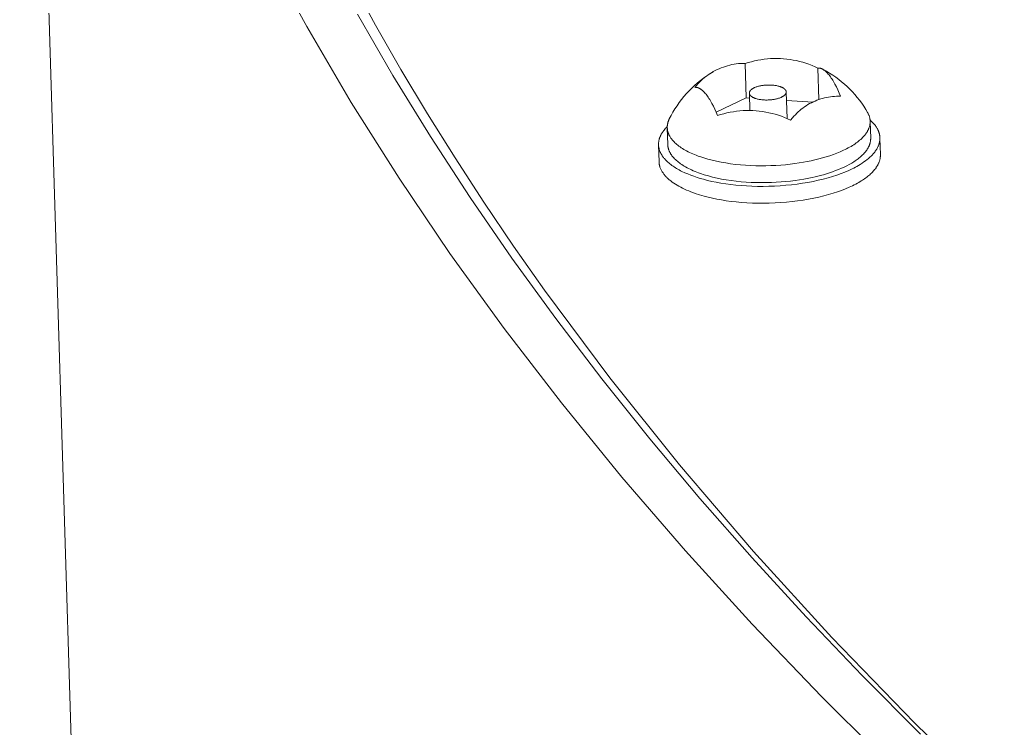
# Model space of a CAD drawing. Header units: millimetres. Extents: x 492 to 7139, y 278 to 5201.
# Drawn here: x 5927.4 to 5978.3, y 2766.6 to 2803.4 of the extents above; entities that cross this region are included whole.
import ezdxf

# ---------------------------------------------------------------- set-up
doc = ezdxf.new("R2010")
doc.units = ezdxf.units.MM
doc.layers.add('ZANO_R', color=7, linetype='Continuous', lineweight=0)

msp = doc.modelspace()

# ---------------------------------------------------------------- linework, layer by layer
at = {"layer": 'ZANO_R'}
for p, q in [((5937.035, 2535.332), (5927.357, 2853.747)), ((5942.255, 2803.007), (5940.11, 2806.956)), ((5944.562, 2805.396), (5945.823, 2803.09)), ((5946.724, 2800.471), (5944.881, 2803.649)), ((5944.567, 2799.071), (5942.255, 2803.007)), ((5945.823, 2803.09), (5947.141, 2800.787)), ((5963.66, 2800.826), (5963.766, 2800.87)), ((5963.766, 2800.87), (5963.873, 2800.91)), ((5963.873, 2800.91), (5963.982, 2800.947)), ((5963.982, 2800.947), (5964.092, 2800.98)), ((5964.092, 2800.98), (5964.203, 2801.009)), ((5964.203, 2801.009), (5964.314, 2801.034)), ((5964.314, 2801.034), (5964.427, 2801.056)), ((5964.427, 2801.056), (5964.541, 2801.073)), ((5964.541, 2801.073), (5964.654, 2801.087)), ((5964.654, 2801.087), (5964.769, 2801.096)), ((5964.769, 2801.096), (5964.883, 2801.102)), ((5964.883, 2801.102), (5964.943, 2801.097)), ((5964.943, 2801.097), (5965.004, 2801.091)), ((5965.004, 2801.091), (5965.164, 2801.142)), ((5965.056, 2799.309), (5965.004, 2801.091)), ((5965.164, 2801.142), (5965.327, 2801.188)), ((5965.327, 2801.188), (5965.491, 2801.229)), ((5965.491, 2801.229), (5965.656, 2801.264)), ((5965.656, 2801.264), (5965.822, 2801.293)), ((5965.822, 2801.293), (5965.989, 2801.317)), ((5965.989, 2801.317), (5966.157, 2801.335)), ((5966.157, 2801.335), (5966.325, 2801.347)), ((5966.325, 2801.347), (5966.494, 2801.354)), ((5966.494, 2801.354), (5966.663, 2801.355)), ((5966.663, 2801.355), (5966.832, 2801.351)), ((5966.832, 2801.351), (5967, 2801.34)), ((5967, 2801.34), (5967.168, 2801.324)), ((5967.168, 2801.324), (5967.336, 2801.302)), ((5967.336, 2801.302), (5967.502, 2801.275)), ((5967.502, 2801.275), (5967.668, 2801.242)), ((5967.668, 2801.242), (5967.832, 2801.204)), ((5967.832, 2801.204), (5967.995, 2801.16)), ((5967.995, 2801.16), (5968.157, 2801.11)), ((5968.157, 2801.11), (5968.316, 2801.055)), ((5968.316, 2801.055), (5968.474, 2800.995)), ((5968.474, 2800.995), (5968.63, 2800.929)), ((5968.63, 2800.929), (5968.783, 2800.858)), ((5968.783, 2800.858), (5968.791, 2800.859)), ((5968.831, 2799.23), (5968.783, 2800.858)), ((5968.791, 2800.859), (5968.799, 2800.859)), ((5968.799, 2800.859), (5968.807, 2800.86)), ((5968.807, 2800.86), (5968.815, 2800.86)), ((5968.815, 2800.86), (5968.824, 2800.86)), ((5968.824, 2800.86), (5968.832, 2800.859)), ((5968.832, 2800.859), (5968.84, 2800.859)), ((5968.84, 2800.859), (5968.849, 2800.858)), ((5968.849, 2800.858), (5968.857, 2800.857)), ((5968.857, 2800.857), (5968.865, 2800.856)), ((5968.865, 2800.856), (5968.874, 2800.855)), ((5968.874, 2800.855), (5968.882, 2800.853)), ((5968.882, 2800.853), (5968.891, 2800.851)), ((5968.891, 2800.851), (5968.899, 2800.85)), ((5948.676, 2797.303), (5946.724, 2800.471)), ((5947.141, 2800.787), (5948.517, 2798.488)), ((5962.793, 2800.273), (5962.881, 2800.347)), ((5962.846, 2800.334), (5963.008, 2800.449)), ((5962.881, 2800.347), (5962.97, 2800.419)), ((5962.97, 2800.419), (5963.062, 2800.487)), ((5963.008, 2800.449), (5963.175, 2800.558)), ((5963.062, 2800.487), (5963.157, 2800.552)), ((5963.157, 2800.552), (5963.254, 2800.614)), ((5963.175, 2800.558), (5963.345, 2800.662)), ((5963.254, 2800.614), (5963.352, 2800.672)), ((5963.352, 2800.672), (5963.453, 2800.727)), ((5963.453, 2800.727), (5963.556, 2800.778)), ((5963.556, 2800.778), (5963.66, 2800.826)), ((5968.899, 2800.85), (5968.908, 2800.847)), ((5968.908, 2800.847), (5968.917, 2800.845)), ((5968.917, 2800.845), (5968.925, 2800.843)), ((5968.925, 2800.843), (5968.934, 2800.84)), ((5968.934, 2800.84), (5968.943, 2800.837)), ((5968.943, 2800.837), (5968.951, 2800.834)), ((5968.951, 2800.834), (5968.96, 2800.831)), ((5968.96, 2800.831), (5968.969, 2800.827)), ((5968.969, 2800.827), (5968.978, 2800.824)), ((5968.978, 2800.824), (5968.987, 2800.82)), ((5968.987, 2800.82), (5969.005, 2800.811)), ((5969.005, 2800.811), (5969.023, 2800.802)), ((5969.023, 2800.802), (5969.041, 2800.792)), ((5969.041, 2800.792), (5969.059, 2800.781)), ((5969.059, 2800.783), (5969.226, 2800.69)), ((5969.059, 2800.781), (5969.077, 2800.77)), ((5969.077, 2800.77), (5969.095, 2800.757)), ((5969.095, 2800.757), (5969.114, 2800.744)), ((5969.114, 2800.744), (5969.132, 2800.73)), ((5969.132, 2800.73), (5969.151, 2800.715)), ((5969.151, 2800.715), (5969.17, 2800.7)), ((5969.17, 2800.7), (5969.188, 2800.683)), ((5969.188, 2800.683), (5969.207, 2800.666)), ((5969.207, 2800.666), (5969.226, 2800.648)), ((5969.226, 2800.69), (5969.39, 2800.592)), ((5969.226, 2800.648), (5969.245, 2800.629)), ((5969.245, 2800.629), (5969.264, 2800.609)), ((5969.264, 2800.609), (5969.283, 2800.589)), ((5969.283, 2800.589), (5969.321, 2800.546)), ((5969.321, 2800.546), (5969.36, 2800.499)), ((5969.36, 2800.499), (5969.398, 2800.45)), ((5969.39, 2800.592), (5969.551, 2800.488)), ((5969.398, 2800.45), (5969.436, 2800.398)), ((5969.436, 2800.398), (5969.475, 2800.342)), ((5969.475, 2800.342), (5969.513, 2800.284)), ((5969.551, 2800.488), (5969.708, 2800.379)), ((5969.708, 2800.379), (5969.861, 2800.265)), ((5962.238, 2799.82), (5962.383, 2799.956)), ((5962.383, 2799.956), (5962.533, 2800.087)), ((5962.398, 2799.858), (5962.472, 2799.946)), ((5962.406, 2799.859), (5962.398, 2799.858)), ((5962.415, 2799.859), (5962.406, 2799.859)), ((5962.423, 2799.859), (5962.415, 2799.859)), ((5962.431, 2799.859), (5962.423, 2799.859)), ((5962.439, 2799.859), (5962.431, 2799.859)), ((5962.447, 2799.859), (5962.439, 2799.859)), ((5962.456, 2799.858), (5962.447, 2799.859)), ((5962.464, 2799.857), (5962.456, 2799.858)), ((5962.472, 2799.857), (5962.464, 2799.857)), ((5962.472, 2799.946), (5962.548, 2800.032)), ((5962.481, 2799.855), (5962.472, 2799.857)), ((5962.489, 2799.854), (5962.481, 2799.855)), ((5962.498, 2799.853), (5962.489, 2799.854)), ((5962.506, 2799.851), (5962.498, 2799.853)), ((5962.515, 2799.849), (5962.506, 2799.851)), ((5962.523, 2799.847), (5962.515, 2799.849)), ((5962.532, 2799.845), (5962.523, 2799.847)), ((5962.541, 2799.842), (5962.532, 2799.845)), ((5962.533, 2800.087), (5962.688, 2800.213)), ((5962.549, 2799.839), (5962.541, 2799.842)), ((5962.548, 2800.032), (5962.627, 2800.115)), ((5962.558, 2799.837), (5962.549, 2799.839)), ((5962.567, 2799.833), (5962.558, 2799.837)), ((5962.576, 2799.83), (5962.567, 2799.833)), ((5962.627, 2800.115), (5962.709, 2800.195)), ((5962.688, 2800.213), (5962.846, 2800.334)), ((5962.709, 2800.195), (5962.793, 2800.273)), ((5965.459, 2799.826), (5965.475, 2799.833)), ((5965.475, 2799.833), (5965.492, 2799.841)), ((5965.492, 2799.841), (5965.509, 2799.848)), ((5965.509, 2799.848), (5965.544, 2799.863)), ((5965.544, 2799.863), (5965.58, 2799.876)), ((5965.58, 2799.876), (5965.617, 2799.888)), ((5965.617, 2799.888), (5965.655, 2799.9)), ((5965.655, 2799.9), (5965.694, 2799.911)), ((5965.694, 2799.911), (5965.733, 2799.921)), ((5965.733, 2799.921), (5965.773, 2799.93)), ((5965.773, 2799.93), (5965.812, 2799.938)), ((5965.812, 2799.938), (5965.852, 2799.946)), ((5965.852, 2799.946), (5965.893, 2799.952)), ((5965.893, 2799.952), (5965.934, 2799.958)), ((5965.934, 2799.958), (5965.977, 2799.964)), ((5965.977, 2799.964), (5966.021, 2799.968)), ((5966.021, 2799.968), (5966.066, 2799.972)), ((5966.066, 2799.972), (5966.112, 2799.975)), ((5966.112, 2799.975), (5966.159, 2799.977)), ((5966.159, 2799.977), (5966.206, 2799.978)), ((5966.206, 2799.978), (5966.254, 2799.979)), ((5966.254, 2799.979), (5966.302, 2799.978)), ((5966.302, 2799.978), (5966.35, 2799.976)), ((5966.35, 2799.976), (5966.398, 2799.974)), ((5966.398, 2799.974), (5966.445, 2799.97)), ((5966.445, 2799.97), (5966.492, 2799.965)), ((5966.492, 2799.965), (5966.539, 2799.959)), ((5966.539, 2799.959), (5966.584, 2799.952)), ((5966.584, 2799.952), (5966.628, 2799.945)), ((5966.628, 2799.945), (5966.672, 2799.936)), ((5966.672, 2799.936), (5966.713, 2799.926)), ((5966.713, 2799.926), (5966.753, 2799.916)), ((5966.753, 2799.916), (5966.792, 2799.905)), ((5966.792, 2799.905), (5966.828, 2799.893)), ((5966.828, 2799.893), (5966.846, 2799.886)), ((5966.846, 2799.886), (5966.863, 2799.88)), ((5966.863, 2799.88), (5966.879, 2799.873)), ((5966.879, 2799.873), (5966.895, 2799.867)), ((5966.895, 2799.867), (5966.911, 2799.86)), ((5966.911, 2799.86), (5966.926, 2799.853)), ((5966.926, 2799.853), (5966.94, 2799.846)), ((5966.94, 2799.846), (5966.954, 2799.838)), ((5966.954, 2799.838), (5966.968, 2799.831)), ((5969.513, 2800.284), (5969.552, 2800.223)), ((5969.552, 2800.223), (5969.59, 2800.159)), ((5969.59, 2800.159), (5969.628, 2800.093)), ((5969.628, 2800.093), (5969.666, 2800.024)), ((5969.666, 2800.024), (5969.741, 2799.879)), ((5969.741, 2799.879), (5969.815, 2799.725)), ((5969.861, 2800.265), (5970.011, 2800.146)), ((5970.011, 2800.146), (5970.156, 2800.023)), ((5970.156, 2800.023), (5970.298, 2799.894)), ((5970.298, 2799.894), (5970.435, 2799.761)), ((5961.706, 2799.228), (5961.831, 2799.383)), ((5961.831, 2799.383), (5961.962, 2799.533)), ((5961.962, 2799.533), (5962.098, 2799.679)), ((5962.098, 2799.679), (5962.238, 2799.82)), ((5962.584, 2799.827), (5962.576, 2799.83)), ((5962.593, 2799.823), (5962.584, 2799.827)), ((5962.602, 2799.819), (5962.593, 2799.823)), ((5962.62, 2799.811), (5962.602, 2799.819)), ((5962.638, 2799.802), (5962.62, 2799.811)), ((5962.656, 2799.792), (5962.638, 2799.802)), ((5962.674, 2799.781), (5962.656, 2799.792)), ((5962.692, 2799.769), (5962.674, 2799.781)), ((5962.711, 2799.757), (5962.692, 2799.769)), ((5962.729, 2799.743), (5962.711, 2799.757)), ((5962.747, 2799.729), (5962.729, 2799.743)), ((5962.766, 2799.715), (5962.747, 2799.729)), ((5962.785, 2799.699), (5962.766, 2799.715)), ((5962.803, 2799.682), (5962.785, 2799.699)), ((5962.822, 2799.665), (5962.803, 2799.682)), ((5962.841, 2799.647), (5962.822, 2799.665)), ((5962.86, 2799.628), (5962.841, 2799.647)), ((5962.879, 2799.609), (5962.86, 2799.628)), ((5962.898, 2799.588), (5962.879, 2799.609)), ((5962.936, 2799.545), (5962.898, 2799.588)), ((5962.974, 2799.499), (5962.936, 2799.545)), ((5963.013, 2799.449), (5962.974, 2799.499)), ((5963.051, 2799.397), (5963.013, 2799.449)), ((5963.09, 2799.342), (5963.051, 2799.397)), ((5963.128, 2799.283), (5963.09, 2799.342)), ((5965.222, 2799.574), (5965.223, 2799.579)), ((5965.222, 2799.569), (5965.222, 2799.574)), ((5965.222, 2799.564), (5965.222, 2799.569)), ((5965.222, 2799.559), (5965.222, 2799.564)), ((5965.222, 2799.555), (5965.222, 2799.559)), ((5965.222, 2799.55), (5965.222, 2799.555)), ((5965.223, 2799.545), (5965.222, 2799.55)), ((5965.223, 2799.584), (5965.224, 2799.588)), ((5965.223, 2799.579), (5965.223, 2799.584)), ((5965.224, 2799.54), (5965.223, 2799.545)), ((5965.249, 2798.658), (5965.223, 2799.536)), ((5965.224, 2799.588), (5965.225, 2799.593)), ((5965.224, 2799.536), (5965.224, 2799.54)), ((5965.225, 2799.531), (5965.224, 2799.536)), ((5965.225, 2799.593), (5965.226, 2799.598)), ((5965.226, 2799.526), (5965.225, 2799.531)), ((5965.226, 2799.598), (5965.227, 2799.603)), ((5965.227, 2799.522), (5965.226, 2799.526)), ((5965.227, 2799.603), (5965.228, 2799.608)), ((5965.229, 2799.517), (5965.227, 2799.522)), ((5965.228, 2799.608), (5965.23, 2799.613)), ((5965.23, 2799.513), (5965.229, 2799.517)), ((5965.23, 2799.613), (5965.231, 2799.618)), ((5965.232, 2799.508), (5965.23, 2799.513)), ((5965.231, 2799.618), (5965.233, 2799.623)), ((5965.233, 2799.504), (5965.232, 2799.508)), ((5965.233, 2799.623), (5965.235, 2799.628)), ((5965.235, 2799.499), (5965.233, 2799.504)), ((5965.235, 2799.628), (5965.237, 2799.633)), ((5965.237, 2799.495), (5965.235, 2799.499)), ((5965.237, 2799.633), (5965.24, 2799.638)), ((5965.239, 2799.49), (5965.237, 2799.495)), ((5965.241, 2799.486), (5965.239, 2799.49)), ((5965.24, 2799.638), (5965.242, 2799.642)), ((5965.243, 2799.481), (5965.241, 2799.486)), ((5965.242, 2799.642), (5965.244, 2799.647)), ((5965.246, 2799.477), (5965.243, 2799.481)), ((5965.244, 2799.647), (5965.247, 2799.652)), ((5965.248, 2799.473), (5965.246, 2799.477)), ((5965.247, 2799.652), (5965.25, 2799.657)), ((5965.251, 2799.468), (5965.248, 2799.473)), ((5965.25, 2799.657), (5965.253, 2799.662)), ((5965.254, 2799.464), (5965.251, 2799.468)), ((5965.253, 2799.662), (5965.256, 2799.667)), ((5965.257, 2799.46), (5965.254, 2799.464)), ((5965.256, 2799.667), (5965.26, 2799.672)), ((5965.26, 2799.456), (5965.257, 2799.46)), ((5965.26, 2799.672), (5965.263, 2799.677)), ((5965.263, 2799.452), (5965.26, 2799.456)), ((5965.263, 2799.677), (5965.267, 2799.682)), ((5965.266, 2799.448), (5965.263, 2799.452)), ((5965.269, 2799.444), (5965.266, 2799.448)), ((5965.267, 2799.682), (5965.271, 2799.687)), ((5965.273, 2799.439), (5965.269, 2799.444)), ((5965.271, 2799.687), (5965.275, 2799.692)), ((5965.276, 2799.435), (5965.273, 2799.439)), ((5965.275, 2799.692), (5965.279, 2799.696)), ((5965.28, 2799.432), (5965.276, 2799.435)), ((5965.279, 2799.696), (5965.283, 2799.701)), ((5965.287, 2799.424), (5965.28, 2799.432)), ((5965.283, 2799.701), (5965.287, 2799.706)), ((5965.287, 2799.706), (5965.292, 2799.711)), ((5965.295, 2799.416), (5965.287, 2799.424)), ((5965.292, 2799.711), (5965.297, 2799.716)), ((5965.304, 2799.408), (5965.295, 2799.416)), ((5965.297, 2799.716), (5965.302, 2799.72)), ((5965.302, 2799.72), (5965.312, 2799.73)), ((5965.313, 2799.4), (5965.304, 2799.408)), ((5965.312, 2799.73), (5965.323, 2799.739)), ((5965.322, 2799.392), (5965.313, 2799.4)), ((5965.332, 2799.385), (5965.322, 2799.392)), ((5965.323, 2799.739), (5965.334, 2799.748)), ((5965.343, 2799.377), (5965.332, 2799.385)), ((5965.334, 2799.748), (5965.346, 2799.758)), ((5965.354, 2799.369), (5965.343, 2799.377)), ((5965.346, 2799.758), (5965.358, 2799.767)), ((5965.366, 2799.362), (5965.354, 2799.369)), ((5965.358, 2799.767), (5965.371, 2799.775)), ((5965.378, 2799.354), (5965.366, 2799.362)), ((5965.371, 2799.775), (5965.385, 2799.784)), ((5965.391, 2799.347), (5965.378, 2799.354)), ((5965.385, 2799.784), (5965.399, 2799.793)), ((5965.404, 2799.339), (5965.391, 2799.347)), ((5965.399, 2799.793), (5965.413, 2799.801)), ((5965.418, 2799.332), (5965.404, 2799.339)), ((5965.413, 2799.801), (5965.428, 2799.81)), ((5965.433, 2799.325), (5965.418, 2799.332)), ((5965.428, 2799.81), (5965.443, 2799.818)), ((5965.448, 2799.318), (5965.433, 2799.325)), ((5965.443, 2799.818), (5965.459, 2799.826)), ((5966.85, 2799.33), (5966.815, 2799.315)), ((5966.867, 2799.337), (5966.85, 2799.33)), ((5966.883, 2799.344), (5966.867, 2799.337)), ((5966.899, 2799.352), (5966.883, 2799.344)), ((5966.915, 2799.36), (5966.899, 2799.352)), ((5966.931, 2799.368), (5966.915, 2799.36)), ((5966.945, 2799.377), (5966.931, 2799.368)), ((5966.96, 2799.385), (5966.945, 2799.377)), ((5966.974, 2799.394), (5966.96, 2799.385)), ((5966.968, 2799.831), (5966.98, 2799.824)), ((5966.987, 2799.402), (5966.974, 2799.394)), ((5966.98, 2799.824), (5966.993, 2799.816)), ((5967, 2799.411), (5966.987, 2799.402)), ((5966.993, 2799.816), (5967.004, 2799.809)), ((5967.013, 2799.42), (5967, 2799.411)), ((5967.004, 2799.809), (5967.016, 2799.801)), ((5967.025, 2799.429), (5967.013, 2799.42)), ((5967.016, 2799.801), (5967.026, 2799.793)), ((5967.036, 2799.439), (5967.025, 2799.429)), ((5967.026, 2799.793), (5967.036, 2799.786)), ((5967.036, 2799.786), (5967.046, 2799.778)), ((5967.047, 2799.448), (5967.036, 2799.439)), ((5967.046, 2799.778), (5967.055, 2799.77)), ((5967.057, 2799.458), (5967.047, 2799.448)), ((5967.055, 2799.77), (5967.063, 2799.762)), ((5967.062, 2799.462), (5967.057, 2799.458)), ((5967.067, 2799.467), (5967.062, 2799.462)), ((5967.063, 2799.762), (5967.071, 2799.754)), ((5967.071, 2799.472), (5967.067, 2799.467)), ((5967.071, 2799.754), (5967.079, 2799.746)), ((5967.076, 2799.477), (5967.071, 2799.472)), ((5967.08, 2799.482), (5967.076, 2799.477)), ((5967.079, 2799.746), (5967.083, 2799.742)), ((5967.084, 2799.486), (5967.08, 2799.482)), ((5967.083, 2799.742), (5967.086, 2799.738)), ((5967.088, 2799.491), (5967.084, 2799.486)), ((5967.086, 2799.738), (5967.089, 2799.734)), ((5967.092, 2799.496), (5967.088, 2799.491)), ((5967.089, 2799.734), (5967.093, 2799.73)), ((5967.095, 2799.501), (5967.092, 2799.496)), ((5967.093, 2799.73), (5967.096, 2799.726)), ((5967.099, 2799.506), (5967.095, 2799.501)), ((5967.096, 2799.726), (5967.099, 2799.722)), ((5967.099, 2799.722), (5967.102, 2799.718)), ((5967.102, 2799.511), (5967.099, 2799.506)), ((5967.102, 2799.718), (5967.105, 2799.714)), ((5967.105, 2799.516), (5967.102, 2799.511)), ((5967.105, 2799.714), (5967.107, 2799.709)), ((5967.108, 2799.521), (5967.105, 2799.516)), ((5967.107, 2799.709), (5967.11, 2799.705)), ((5967.111, 2799.526), (5967.108, 2799.521)), ((5967.11, 2799.705), (5967.113, 2799.701)), ((5967.114, 2799.531), (5967.111, 2799.526)), ((5967.113, 2799.701), (5967.115, 2799.697)), ((5967.117, 2799.535), (5967.114, 2799.531)), ((5967.115, 2799.697), (5967.117, 2799.692)), ((5967.117, 2799.692), (5967.12, 2799.688)), ((5967.119, 2799.54), (5967.117, 2799.535)), ((5967.121, 2799.545), (5967.119, 2799.54)), ((5967.12, 2799.688), (5967.122, 2799.683)), ((5967.123, 2799.55), (5967.121, 2799.545)), ((5967.122, 2799.683), (5967.123, 2799.679)), ((5967.123, 2799.679), (5967.125, 2799.674)), ((5967.125, 2799.555), (5967.123, 2799.55)), ((5967.125, 2799.674), (5967.127, 2799.67)), ((5967.127, 2799.56), (5967.125, 2799.555)), ((5967.127, 2799.67), (5967.129, 2799.665)), ((5967.129, 2799.565), (5967.127, 2799.56)), ((5967.129, 2799.665), (5967.13, 2799.661)), ((5967.13, 2799.57), (5967.129, 2799.565)), ((5967.13, 2799.661), (5967.131, 2799.656)), ((5967.132, 2799.575), (5967.13, 2799.57)), ((5967.131, 2799.656), (5967.132, 2799.652)), ((5967.132, 2799.652), (5967.133, 2799.647)), ((5967.133, 2799.58), (5967.132, 2799.575)), ((5967.133, 2799.647), (5967.134, 2799.642)), ((5967.134, 2799.585), (5967.133, 2799.58)), ((5967.134, 2799.642), (5967.135, 2799.637)), ((5967.135, 2799.59), (5967.134, 2799.585)), ((5967.135, 2799.637), (5967.136, 2799.633)), ((5967.136, 2799.599), (5967.135, 2799.594)), ((5967.135, 2799.594), (5967.135, 2799.59)), ((5967.136, 2799.633), (5967.136, 2799.628)), ((5967.136, 2799.628), (5967.136, 2799.623)), ((5967.136, 2799.623), (5967.137, 2799.619)), ((5967.137, 2799.609), (5967.136, 2799.604)), ((5967.136, 2799.604), (5967.136, 2799.599)), ((5967.137, 2799.619), (5967.137, 2799.614)), ((5967.137, 2799.614), (5967.137, 2799.609)), ((5967.137, 2799.604), (5967.177, 2798.238)), ((5969.231, 2799.334), (5969.129, 2799.311)), ((5969.334, 2799.353), (5969.231, 2799.334)), ((5969.437, 2799.368), (5969.334, 2799.353)), ((5969.541, 2799.38), (5969.437, 2799.368)), ((5969.645, 2799.389), (5969.541, 2799.38)), ((5969.749, 2799.394), (5969.645, 2799.389)), ((5969.854, 2799.395), (5969.749, 2799.394)), ((5969.815, 2799.725), (5969.888, 2799.563)), ((5969.958, 2799.393), (5969.854, 2799.395)), ((5969.888, 2799.563), (5969.958, 2799.393)), ((5970.435, 2799.761), (5970.568, 2799.624)), ((5970.568, 2799.624), (5970.696, 2799.482)), ((5970.696, 2799.482), (5970.819, 2799.336)), ((5970.819, 2799.336), (5970.937, 2799.186)), ((5947.045, 2795.15), (5944.567, 2799.071)), ((5961.362, 2798.74), (5961.471, 2798.907)), ((5961.471, 2798.907), (5961.586, 2799.07)), ((5961.586, 2799.07), (5961.706, 2799.228)), ((5963.166, 2799.222), (5963.128, 2799.283)), ((5963.205, 2799.159), (5963.166, 2799.222)), ((5963.243, 2799.092), (5963.205, 2799.159)), ((5963.281, 2799.023), (5963.243, 2799.092)), ((5963.356, 2798.878), (5963.281, 2799.023)), ((5963.43, 2798.724), (5963.356, 2798.878)), ((5963.498, 2798.571), (5965.056, 2799.309)), ((5965.056, 2799.309), (5965.23, 2799.298)), ((5965.463, 2799.311), (5965.448, 2799.318)), ((5965.479, 2799.305), (5965.463, 2799.311)), ((5965.496, 2799.298), (5965.479, 2799.305)), ((5965.513, 2799.292), (5965.496, 2799.298)), ((5965.53, 2799.285), (5965.513, 2799.292)), ((5965.567, 2799.273), (5965.53, 2799.285)), ((5965.605, 2799.262), (5965.567, 2799.273)), ((5965.645, 2799.252), (5965.605, 2799.262)), ((5965.687, 2799.242), (5965.645, 2799.252)), ((5965.73, 2799.233), (5965.687, 2799.242)), ((5965.774, 2799.225), (5965.73, 2799.233)), ((5965.82, 2799.219), (5965.774, 2799.225)), ((5965.866, 2799.213), (5965.82, 2799.219)), ((5965.913, 2799.208), (5965.866, 2799.213)), ((5965.961, 2799.204), (5965.913, 2799.208)), ((5966.009, 2799.202), (5965.961, 2799.204)), ((5966.057, 2799.2), (5966.009, 2799.202)), ((5966.105, 2799.199), (5966.057, 2799.2)), ((5966.152, 2799.199), (5966.105, 2799.199)), ((5966.2, 2799.201), (5966.152, 2799.199)), ((5966.246, 2799.203), (5966.2, 2799.201)), ((5966.292, 2799.206), (5966.246, 2799.203)), ((5966.337, 2799.21), (5966.292, 2799.206)), ((5966.381, 2799.214), (5966.337, 2799.21)), ((5966.424, 2799.22), (5966.381, 2799.214)), ((5966.466, 2799.226), (5966.424, 2799.22)), ((5966.506, 2799.232), (5966.466, 2799.226)), ((5966.546, 2799.24), (5966.506, 2799.232)), ((5966.586, 2799.248), (5966.546, 2799.24)), ((5966.626, 2799.257), (5966.586, 2799.248)), ((5966.665, 2799.267), (5966.626, 2799.257)), ((5966.703, 2799.278), (5966.665, 2799.267)), ((5966.741, 2799.289), (5966.703, 2799.278)), ((5966.779, 2799.302), (5966.741, 2799.289)), ((5966.815, 2799.315), (5966.779, 2799.302)), ((5967.15, 2799.18), (5968.535, 2799.095)), ((5968.085, 2798.846), (5968, 2798.785)), ((5968.172, 2798.904), (5968.085, 2798.846)), ((5968.26, 2798.959), (5968.172, 2798.904)), ((5968.351, 2799.011), (5968.26, 2798.959)), ((5968.443, 2799.06), (5968.351, 2799.011)), ((5968.537, 2799.105), (5968.443, 2799.06)), ((5968.633, 2799.148), (5968.537, 2799.105)), ((5968.73, 2799.187), (5968.633, 2799.148)), ((5968.828, 2799.223), (5968.73, 2799.187)), ((5968.927, 2799.256), (5968.828, 2799.223)), ((5969.027, 2799.285), (5968.927, 2799.256)), ((5969.129, 2799.311), (5969.027, 2799.285)), ((5970.937, 2799.186), (5971.051, 2799.033)), ((5971.051, 2799.033), (5971.159, 2798.875)), ((5971.159, 2798.875), (5971.262, 2798.714)), ((5948.517, 2798.488), (5949.951, 2796.194)), ((5961.069, 2798.22), (5961.161, 2798.397)), ((5961.161, 2798.397), (5961.258, 2798.57)), ((5961.258, 2798.57), (5961.362, 2798.74)), ((5963.502, 2798.562), (5963.43, 2798.724)), ((5963.573, 2798.392), (5963.502, 2798.562)), ((5963.734, 2798.444), (5963.573, 2798.392)), ((5963.896, 2798.49), (5963.734, 2798.444)), ((5964.06, 2798.53), (5963.896, 2798.49)), ((5964.225, 2798.565), (5964.06, 2798.53)), ((5964.392, 2798.594), (5964.225, 2798.565)), ((5964.559, 2798.618), (5964.392, 2798.594)), ((5964.727, 2798.636), (5964.559, 2798.618)), ((5964.895, 2798.649), (5964.727, 2798.636)), ((5965.064, 2798.655), (5964.895, 2798.649)), ((5965.233, 2798.657), (5965.064, 2798.655)), ((5965.402, 2798.652), (5965.233, 2798.657)), ((5965.57, 2798.641), (5965.402, 2798.652)), ((5965.738, 2798.625), (5965.57, 2798.641)), ((5965.906, 2798.604), (5965.738, 2798.625)), ((5966.072, 2798.576), (5965.906, 2798.604)), ((5966.238, 2798.543), (5966.072, 2798.576)), ((5966.402, 2798.505), (5966.238, 2798.543)), ((5966.565, 2798.461), (5966.402, 2798.505)), ((5966.727, 2798.411), (5966.565, 2798.461)), ((5966.887, 2798.356), (5966.727, 2798.411)), ((5967.044, 2798.296), (5966.887, 2798.356)), ((5967.538, 2798.362), (5967.47, 2798.283)), ((5967.609, 2798.439), (5967.538, 2798.362)), ((5967.682, 2798.513), (5967.609, 2798.439)), ((5967.758, 2798.585), (5967.682, 2798.513)), ((5967.836, 2798.654), (5967.758, 2798.585)), ((5967.917, 2798.721), (5967.836, 2798.654)), ((5968, 2798.785), (5967.917, 2798.721)), ((5971.262, 2798.714), (5971.36, 2798.55)), ((5971.36, 2798.55), (5971.372, 2798.528)), ((5971.372, 2798.528), (5971.384, 2798.506)), ((5971.384, 2798.506), (5971.395, 2798.484)), ((5971.395, 2798.484), (5971.406, 2798.462)), ((5971.406, 2798.462), (5971.416, 2798.44)), ((5971.416, 2798.44), (5971.425, 2798.417)), ((5971.425, 2798.417), (5971.434, 2798.395)), ((5971.434, 2798.395), (5971.442, 2798.372)), ((5971.442, 2798.372), (5971.45, 2798.349)), ((5971.45, 2798.349), (5971.457, 2798.326)), ((5971.457, 2798.326), (5971.463, 2798.303)), ((5960.964, 2797.824), (5960.919, 2797.779)), ((5960.963, 2797.816), (5960.964, 2797.835)), ((5960.963, 2797.797), (5960.963, 2797.816)), ((5960.963, 2797.778), (5960.963, 2797.797)), ((5960.964, 2797.835), (5960.965, 2797.854)), ((5960.965, 2797.854), (5960.967, 2797.873)), ((5960.967, 2797.873), (5960.969, 2797.892)), ((5960.969, 2797.892), (5960.971, 2797.911)), ((5960.971, 2797.911), (5960.974, 2797.93)), ((5960.974, 2797.93), (5960.978, 2797.949)), ((5960.978, 2797.949), (5960.981, 2797.968)), ((5960.981, 2797.968), (5960.986, 2797.988)), ((5960.986, 2797.988), (5960.99, 2798.007)), ((5960.99, 2798.007), (5960.995, 2798.026)), ((5960.995, 2798.026), (5961.001, 2798.045)), ((5961.001, 2798.045), (5961.007, 2798.065)), ((5961.007, 2798.065), (5961.013, 2798.084)), ((5961.013, 2798.084), (5961.02, 2798.103)), ((5961.02, 2798.103), (5961.027, 2798.123)), ((5961.027, 2798.123), (5961.034, 2798.142)), ((5961.034, 2798.142), (5961.043, 2798.162)), ((5961.043, 2798.162), (5961.051, 2798.181)), ((5961.051, 2798.181), (5961.06, 2798.2)), ((5961.06, 2798.2), (5961.069, 2798.22)), ((5967.2, 2798.23), (5967.044, 2798.296)), ((5967.353, 2798.16), (5967.2, 2798.23)), ((5967.47, 2798.283), (5967.353, 2798.16)), ((5971.448, 2797.796), (5971.44, 2797.771)), ((5971.456, 2797.821), (5971.448, 2797.796)), ((5971.463, 2797.845), (5971.456, 2797.821)), ((5971.463, 2798.303), (5971.469, 2798.279)), ((5971.469, 2797.87), (5971.463, 2797.845)), ((5971.469, 2798.279), (5971.474, 2798.256)), ((5971.475, 2797.895), (5971.469, 2797.87)), ((5971.474, 2798.256), (5971.479, 2798.233)), ((5971.479, 2797.919), (5971.475, 2797.895)), ((5971.479, 2798.233), (5971.483, 2798.209)), ((5971.483, 2797.944), (5971.479, 2797.919)), ((5971.483, 2798.209), (5971.486, 2798.185)), ((5971.487, 2797.968), (5971.483, 2797.944)), ((5971.486, 2798.185), (5971.489, 2798.161)), ((5971.489, 2797.993), (5971.487, 2797.968)), ((5971.489, 2798.162), (5971.528, 2798.127)), ((5971.489, 2798.161), (5971.491, 2798.138)), ((5971.491, 2798.017), (5971.489, 2797.993)), ((5971.491, 2798.138), (5971.492, 2798.114)), ((5971.493, 2798.041), (5971.491, 2798.017)), ((5971.492, 2798.114), (5971.493, 2798.09)), ((5971.493, 2798.09), (5971.493, 2798.065)), ((5971.493, 2798.065), (5971.493, 2798.041)), ((5971.494, 2798.069), (5971.519, 2797.228)), ((5971.528, 2798.127), (5971.566, 2798.092)), ((5971.566, 2798.092), (5971.602, 2798.056)), ((5971.602, 2798.056), (5971.637, 2798.02)), ((5971.637, 2798.02), (5971.671, 2797.983)), ((5971.671, 2797.983), (5971.702, 2797.946)), ((5971.702, 2797.946), (5971.733, 2797.909)), ((5971.733, 2797.909), (5971.762, 2797.872)), ((5971.762, 2797.872), (5971.789, 2797.834)), ((5971.789, 2797.834), (5971.814, 2797.796)), ((5971.814, 2797.796), (5971.838, 2797.758)), ((5950.737, 2794.144), (5948.676, 2797.303)), ((5960.595, 2797.305), (5960.585, 2797.28)), ((5960.606, 2797.329), (5960.595, 2797.305)), ((5960.617, 2797.354), (5960.606, 2797.329)), ((5960.629, 2797.378), (5960.617, 2797.354)), ((5960.641, 2797.403), (5960.629, 2797.378)), ((5960.655, 2797.427), (5960.641, 2797.403)), ((5960.668, 2797.451), (5960.655, 2797.427)), ((5960.683, 2797.475), (5960.668, 2797.451)), ((5960.698, 2797.499), (5960.683, 2797.475)), ((5960.713, 2797.523), (5960.698, 2797.499)), ((5960.729, 2797.547), (5960.713, 2797.523)), ((5960.746, 2797.571), (5960.729, 2797.547)), ((5960.763, 2797.595), (5960.746, 2797.571)), ((5960.799, 2797.642), (5960.763, 2797.595)), ((5960.837, 2797.688), (5960.799, 2797.642)), ((5960.877, 2797.734), (5960.837, 2797.688)), ((5960.919, 2797.779), (5960.877, 2797.734)), ((5960.963, 2797.759), (5960.963, 2797.778)), ((5960.964, 2797.74), (5960.963, 2797.759)), ((5960.989, 2796.89), (5960.964, 2797.744)), ((5960.965, 2797.722), (5960.964, 2797.74)), ((5960.967, 2797.703), (5960.965, 2797.722)), ((5960.969, 2797.684), (5960.967, 2797.703)), ((5960.972, 2797.666), (5960.969, 2797.684)), ((5960.974, 2797.647), (5960.972, 2797.666)), ((5960.978, 2797.629), (5960.974, 2797.647)), ((5960.981, 2797.611), (5960.978, 2797.629)), ((5960.985, 2797.592), (5960.981, 2797.611)), ((5960.99, 2797.574), (5960.985, 2797.592)), ((5960.994, 2797.556), (5960.99, 2797.574)), ((5960.999, 2797.538), (5960.994, 2797.556)), ((5961.005, 2797.52), (5960.999, 2797.538)), ((5961.011, 2797.502), (5961.005, 2797.52)), ((5961.017, 2797.484), (5961.011, 2797.502)), ((5961.023, 2797.466), (5961.017, 2797.484)), ((5961.03, 2797.449), (5961.023, 2797.466)), ((5961.038, 2797.431), (5961.03, 2797.449)), ((5961.045, 2797.414), (5961.038, 2797.431)), ((5961.053, 2797.396), (5961.045, 2797.414)), ((5961.062, 2797.379), (5961.053, 2797.396)), ((5961.07, 2797.361), (5961.062, 2797.379)), ((5961.089, 2797.327), (5961.07, 2797.361)), ((5961.108, 2797.293), (5961.089, 2797.327)), ((5961.129, 2797.26), (5961.108, 2797.293)), ((5971.146, 2797.302), (5971.101, 2797.254)), ((5971.168, 2797.327), (5971.146, 2797.302)), ((5971.19, 2797.351), (5971.168, 2797.327)), ((5971.21, 2797.375), (5971.19, 2797.351)), ((5971.23, 2797.4), (5971.21, 2797.375)), ((5971.249, 2797.424), (5971.23, 2797.4)), ((5971.267, 2797.449), (5971.249, 2797.424)), ((5971.285, 2797.474), (5971.267, 2797.449)), ((5971.302, 2797.498), (5971.285, 2797.474)), ((5971.318, 2797.523), (5971.302, 2797.498)), ((5971.333, 2797.548), (5971.318, 2797.523)), ((5971.348, 2797.573), (5971.333, 2797.548)), ((5971.362, 2797.597), (5971.348, 2797.573)), ((5971.375, 2797.622), (5971.362, 2797.597)), ((5971.388, 2797.647), (5971.375, 2797.622)), ((5971.4, 2797.672), (5971.388, 2797.647)), ((5971.411, 2797.697), (5971.4, 2797.672)), ((5971.421, 2797.721), (5971.411, 2797.697)), ((5971.431, 2797.746), (5971.421, 2797.721)), ((5971.44, 2797.771), (5971.431, 2797.746)), ((5971.838, 2797.758), (5971.86, 2797.719)), ((5971.86, 2797.719), (5971.871, 2797.7)), ((5971.871, 2797.7), (5971.881, 2797.68)), ((5971.881, 2797.68), (5971.891, 2797.661)), ((5971.891, 2797.661), (5971.9, 2797.641)), ((5971.9, 2797.641), (5971.909, 2797.622)), ((5971.909, 2797.622), (5971.917, 2797.602)), ((5971.917, 2797.602), (5971.925, 2797.583)), ((5971.925, 2797.583), (5971.933, 2797.563)), ((5971.933, 2797.563), (5971.94, 2797.543)), ((5971.94, 2797.543), (5971.947, 2797.523)), ((5971.947, 2797.523), (5971.953, 2797.504)), ((5971.953, 2797.504), (5971.959, 2797.484)), ((5971.959, 2797.484), (5971.965, 2797.464)), ((5971.965, 2797.464), (5971.97, 2797.444)), ((5971.97, 2797.444), (5971.974, 2797.424)), ((5971.974, 2797.424), (5971.979, 2797.404)), ((5971.979, 2797.404), (5971.982, 2797.385)), ((5971.982, 2797.385), (5971.986, 2797.365)), ((5971.986, 2797.365), (5971.989, 2797.345)), ((5971.989, 2797.345), (5971.991, 2797.325)), ((5971.991, 2797.325), (5971.993, 2797.305)), ((5971.993, 2797.305), (5971.995, 2797.285)), ((5971.995, 2797.285), (5971.996, 2797.265)), ((5960.511, 2796.954), (5960.51, 2796.929)), ((5960.51, 2796.929), (5960.51, 2796.904)), ((5960.51, 2796.904), (5960.51, 2796.878)), ((5960.51, 2796.878), (5960.511, 2796.853)), ((5960.513, 2796.979), (5960.511, 2796.954)), ((5960.511, 2796.853), (5960.513, 2796.828)), ((5960.536, 2796.002), (5960.511, 2796.852)), ((5960.515, 2797.005), (5960.513, 2796.979)), ((5960.513, 2796.828), (5960.515, 2796.802)), ((5960.519, 2797.03), (5960.515, 2797.005)), ((5960.515, 2796.802), (5960.518, 2796.777)), ((5960.518, 2796.777), (5960.522, 2796.752)), ((5960.522, 2797.055), (5960.519, 2797.03)), ((5960.527, 2797.08), (5960.522, 2797.055)), ((5960.532, 2797.105), (5960.527, 2797.08)), ((5960.537, 2797.13), (5960.532, 2797.105)), ((5960.544, 2797.155), (5960.537, 2797.13)), ((5960.551, 2797.18), (5960.544, 2797.155)), ((5960.558, 2797.205), (5960.551, 2797.18)), ((5960.566, 2797.23), (5960.558, 2797.205)), ((5960.575, 2797.255), (5960.566, 2797.23)), ((5960.585, 2797.28), (5960.575, 2797.255)), ((5960.989, 2796.89), (5960.99, 2796.866)), ((5960.99, 2796.866), (5960.992, 2796.843)), ((5960.992, 2796.843), (5960.994, 2796.82)), ((5960.994, 2796.82), (5960.997, 2796.796)), ((5960.997, 2796.796), (5961, 2796.773)), ((5961.151, 2797.226), (5961.129, 2797.26)), ((5961.175, 2797.194), (5961.151, 2797.226)), ((5961.199, 2797.161), (5961.175, 2797.194)), ((5961.225, 2797.129), (5961.199, 2797.161)), ((5961.251, 2797.098), (5961.225, 2797.129)), ((5961.279, 2797.066), (5961.251, 2797.098)), ((5961.32, 2797.023), (5961.279, 2797.066)), ((5961.364, 2796.98), (5961.32, 2797.023)), ((5961.411, 2796.937), (5961.364, 2796.98)), ((5961.461, 2796.894), (5961.411, 2796.937)), ((5961.514, 2796.851), (5961.461, 2796.894)), ((5961.569, 2796.808), (5961.514, 2796.851)), ((5961.628, 2796.766), (5961.569, 2796.808)), ((5970.498, 2796.797), (5970.425, 2796.754)), ((5970.569, 2796.84), (5970.498, 2796.797)), ((5970.638, 2796.883), (5970.569, 2796.84)), ((5970.705, 2796.928), (5970.638, 2796.883)), ((5970.769, 2796.973), (5970.705, 2796.928)), ((5970.831, 2797.019), (5970.769, 2796.973)), ((5970.89, 2797.065), (5970.831, 2797.019)), ((5970.947, 2797.111), (5970.89, 2797.065)), ((5971.001, 2797.159), (5970.947, 2797.111)), ((5971.052, 2797.206), (5971.001, 2797.159)), ((5971.101, 2797.254), (5971.052, 2797.206)), ((5971.412, 2796.77), (5971.422, 2796.791)), ((5971.422, 2796.791), (5971.432, 2796.812)), ((5971.432, 2796.812), (5971.441, 2796.833)), ((5971.441, 2796.833), (5971.449, 2796.854)), ((5971.449, 2796.854), (5971.457, 2796.875)), ((5971.457, 2796.875), (5971.465, 2796.896)), ((5971.465, 2796.896), (5971.472, 2796.917)), ((5971.472, 2796.917), (5971.479, 2796.938)), ((5971.479, 2796.938), (5971.485, 2796.959)), ((5971.485, 2796.959), (5971.491, 2796.98)), ((5971.491, 2796.98), (5971.496, 2797.001)), ((5971.496, 2797.001), (5971.5, 2797.022)), ((5971.5, 2797.022), (5971.504, 2797.043)), ((5971.504, 2797.043), (5971.508, 2797.063)), ((5971.508, 2797.063), (5971.511, 2797.084)), ((5971.511, 2797.084), (5971.513, 2797.105)), ((5971.513, 2797.105), (5971.516, 2797.126)), ((5971.516, 2797.126), (5971.517, 2797.146)), ((5971.517, 2797.146), (5971.518, 2797.167)), ((5971.518, 2797.167), (5971.519, 2797.187)), ((5971.519, 2797.208), (5971.519, 2797.228)), ((5971.519, 2797.187), (5971.519, 2797.208)), ((5971.91, 2796.808), (5971.893, 2796.769)), ((5971.919, 2796.828), (5971.91, 2796.808)), ((5971.926, 2796.847), (5971.919, 2796.828)), ((5971.934, 2796.867), (5971.926, 2796.847)), ((5971.941, 2796.887), (5971.934, 2796.867)), ((5971.947, 2796.906), (5971.941, 2796.887)), ((5971.954, 2796.926), (5971.947, 2796.906)), ((5971.959, 2796.946), (5971.954, 2796.926)), ((5971.965, 2796.966), (5971.959, 2796.946)), ((5971.97, 2796.986), (5971.965, 2796.966)), ((5971.974, 2797.005), (5971.97, 2796.986)), ((5971.978, 2797.025), (5971.974, 2797.005)), ((5971.982, 2797.045), (5971.978, 2797.025)), ((5971.986, 2797.065), (5971.982, 2797.045)), ((5971.989, 2797.085), (5971.986, 2797.065)), ((5971.991, 2797.105), (5971.989, 2797.085)), ((5971.993, 2797.125), (5971.991, 2797.105)), ((5971.995, 2797.145), (5971.993, 2797.125)), ((5971.996, 2797.165), (5971.995, 2797.145)), ((5971.996, 2797.265), (5971.997, 2797.245)), ((5971.997, 2797.185), (5971.996, 2797.165)), ((5971.997, 2797.245), (5971.998, 2797.225)), ((5971.998, 2797.225), (5971.997, 2797.205)), ((5971.997, 2797.205), (5971.997, 2797.185)), ((5971.998, 2797.207), (5972.023, 2796.371)), ((5960.522, 2796.752), (5960.526, 2796.727)), ((5960.526, 2796.727), (5960.531, 2796.702)), ((5960.531, 2796.702), (5960.537, 2796.677)), ((5960.537, 2796.677), (5960.544, 2796.651)), ((5960.544, 2796.651), (5960.551, 2796.626)), ((5960.551, 2796.626), (5960.558, 2796.601)), ((5960.558, 2796.601), (5960.567, 2796.576)), ((5960.567, 2796.576), (5960.576, 2796.552)), ((5960.576, 2796.552), (5960.586, 2796.527)), ((5960.586, 2796.527), (5960.596, 2796.502)), ((5960.596, 2796.502), (5960.607, 2796.477)), ((5960.607, 2796.477), (5960.619, 2796.453)), ((5960.619, 2796.453), (5960.632, 2796.428)), ((5960.632, 2796.428), (5960.645, 2796.404)), ((5960.645, 2796.404), (5960.659, 2796.379)), ((5960.659, 2796.379), (5960.673, 2796.355)), ((5960.673, 2796.355), (5960.688, 2796.331)), ((5960.688, 2796.331), (5960.704, 2796.307)), ((5960.704, 2796.307), (5960.72, 2796.283)), ((5960.72, 2796.283), (5960.737, 2796.259)), ((5961, 2796.773), (5961.005, 2796.75)), ((5961.005, 2796.75), (5961.009, 2796.727)), ((5961.009, 2796.727), (5961.015, 2796.704)), ((5961.015, 2796.704), (5961.021, 2796.681)), ((5961.021, 2796.681), (5961.027, 2796.659)), ((5961.027, 2796.659), (5961.034, 2796.636)), ((5961.034, 2796.636), (5961.042, 2796.614)), ((5961.042, 2796.614), (5961.05, 2796.591)), ((5961.05, 2796.591), (5961.059, 2796.569)), ((5961.059, 2796.569), (5961.068, 2796.547)), ((5961.068, 2796.547), (5961.078, 2796.525)), ((5961.078, 2796.525), (5961.089, 2796.503)), ((5961.089, 2796.503), (5961.1, 2796.482)), ((5961.1, 2796.482), (5961.111, 2796.46)), ((5961.111, 2796.46), (5961.123, 2796.439)), ((5961.123, 2796.439), (5961.136, 2796.417)), ((5961.136, 2796.417), (5961.149, 2796.396)), ((5961.149, 2796.396), (5961.162, 2796.375)), ((5961.162, 2796.375), (5961.176, 2796.355)), ((5961.176, 2796.355), (5961.191, 2796.334)), ((5961.191, 2796.334), (5961.206, 2796.313)), ((5961.206, 2796.313), (5961.221, 2796.293)), ((5961.221, 2796.293), (5961.237, 2796.273)), ((5961.237, 2796.273), (5961.27, 2796.233)), ((5961.689, 2796.724), (5961.628, 2796.766)), ((5961.754, 2796.682), (5961.689, 2796.724)), ((5961.821, 2796.641), (5961.754, 2796.682)), ((5961.892, 2796.6), (5961.821, 2796.641)), ((5961.965, 2796.56), (5961.892, 2796.6)), ((5962.042, 2796.52), (5961.965, 2796.56)), ((5962.121, 2796.481), (5962.042, 2796.52)), ((5962.204, 2796.443), (5962.121, 2796.481)), ((5962.289, 2796.405), (5962.204, 2796.443)), ((5962.377, 2796.368), (5962.289, 2796.405)), ((5962.468, 2796.332), (5962.377, 2796.368)), ((5962.562, 2796.296), (5962.468, 2796.332)), ((5962.658, 2796.262), (5962.562, 2796.296)), ((5969.403, 2796.312), (5969.214, 2796.251)), ((5969.588, 2796.376), (5969.403, 2796.312)), ((5969.769, 2796.445), (5969.588, 2796.376)), ((5969.943, 2796.517), (5969.769, 2796.445)), ((5970.111, 2796.593), (5969.943, 2796.517)), ((5970.192, 2796.632), (5970.111, 2796.593)), ((5970.272, 2796.672), (5970.192, 2796.632)), ((5970.349, 2796.713), (5970.272, 2796.672)), ((5970.425, 2796.754), (5970.349, 2796.713)), ((5970.967, 2796.234), (5971.013, 2796.274)), ((5971.013, 2796.274), (5971.057, 2796.314)), ((5971.057, 2796.314), (5971.099, 2796.354)), ((5971.099, 2796.354), (5971.14, 2796.395)), ((5971.14, 2796.395), (5971.178, 2796.436)), ((5971.178, 2796.436), (5971.214, 2796.477)), ((5971.214, 2796.477), (5971.249, 2796.519)), ((5971.249, 2796.519), (5971.281, 2796.56)), ((5971.281, 2796.56), (5971.311, 2796.602)), ((5971.311, 2796.602), (5971.326, 2796.623)), ((5971.326, 2796.623), (5971.339, 2796.644)), ((5971.339, 2796.644), (5971.353, 2796.665)), ((5971.353, 2796.665), (5971.366, 2796.686)), ((5971.366, 2796.686), (5971.378, 2796.707)), ((5971.378, 2796.707), (5971.39, 2796.728)), ((5971.39, 2796.728), (5971.401, 2796.749)), ((5971.401, 2796.749), (5971.412, 2796.77)), ((5971.536, 2796.286), (5971.499, 2796.251)), ((5971.571, 2796.321), (5971.536, 2796.286)), ((5971.605, 2796.357), (5971.571, 2796.321)), ((5971.638, 2796.393), (5971.605, 2796.357)), ((5971.67, 2796.429), (5971.638, 2796.393)), ((5971.7, 2796.466), (5971.67, 2796.429)), ((5971.729, 2796.503), (5971.7, 2796.466)), ((5971.757, 2796.54), (5971.729, 2796.503)), ((5971.783, 2796.578), (5971.757, 2796.54)), ((5971.808, 2796.616), (5971.783, 2796.578)), ((5971.831, 2796.654), (5971.808, 2796.616)), ((5971.853, 2796.692), (5971.831, 2796.654)), ((5971.874, 2796.731), (5971.853, 2796.692)), ((5971.893, 2796.769), (5971.874, 2796.731)), ((5972.018, 2796.246), (5972.02, 2796.271)), ((5972.02, 2796.271), (5972.022, 2796.296)), ((5972.022, 2796.296), (5972.023, 2796.321)), ((5972.023, 2796.346), (5972.023, 2796.371)), ((5972.023, 2796.321), (5972.023, 2796.346)), ((5949.951, 2796.194), (5951.442, 2793.904)), ((5960.536, 2796.002), (5960.537, 2795.984)), ((5960.537, 2795.984), (5960.538, 2795.967)), ((5960.538, 2795.967), (5960.539, 2795.949)), ((5960.539, 2795.949), (5960.541, 2795.932)), ((5960.541, 2795.932), (5960.543, 2795.914)), ((5960.543, 2795.914), (5960.545, 2795.897)), ((5960.545, 2795.897), (5960.548, 2795.879)), ((5960.548, 2795.879), (5960.551, 2795.862)), ((5960.551, 2795.862), (5960.554, 2795.844)), ((5960.554, 2795.844), (5960.558, 2795.827)), ((5960.558, 2795.827), (5960.562, 2795.809)), ((5960.562, 2795.809), (5960.566, 2795.792)), ((5960.566, 2795.792), (5960.571, 2795.774)), ((5960.571, 2795.774), (5960.576, 2795.757)), ((5960.576, 2795.757), (5960.581, 2795.74)), ((5960.737, 2796.259), (5960.755, 2796.235)), ((5960.755, 2796.235), (5960.773, 2796.211)), ((5960.773, 2796.211), (5960.792, 2796.188)), ((5960.792, 2796.188), (5960.812, 2796.164)), ((5960.812, 2796.164), (5960.832, 2796.141)), ((5960.832, 2796.141), (5960.853, 2796.118)), ((5960.853, 2796.118), (5960.896, 2796.072)), ((5960.896, 2796.072), (5960.942, 2796.027)), ((5960.942, 2796.027), (5960.99, 2795.982)), ((5960.99, 2795.982), (5961.04, 2795.938)), ((5961.04, 2795.938), (5961.093, 2795.894)), ((5961.093, 2795.894), (5961.147, 2795.851)), ((5961.147, 2795.851), (5961.204, 2795.809)), ((5961.204, 2795.809), (5961.263, 2795.768)), ((5961.263, 2795.768), (5961.324, 2795.727)), ((5961.27, 2796.233), (5961.305, 2796.194)), ((5961.305, 2796.194), (5961.346, 2796.15)), ((5961.346, 2796.15), (5961.39, 2796.107)), ((5961.39, 2796.107), (5961.437, 2796.064)), ((5961.437, 2796.064), (5961.487, 2796.021)), ((5961.487, 2796.021), (5961.539, 2795.978)), ((5961.539, 2795.978), (5961.595, 2795.935)), ((5961.595, 2795.935), (5961.654, 2795.893)), ((5961.654, 2795.893), (5961.715, 2795.851)), ((5961.715, 2795.851), (5961.78, 2795.809)), ((5961.78, 2795.809), (5961.847, 2795.768)), ((5961.847, 2795.768), (5961.918, 2795.727)), ((5962.859, 2796.196), (5962.658, 2796.262)), ((5963.07, 2796.134), (5962.859, 2796.196)), ((5963.291, 2796.076), (5963.07, 2796.134)), ((5963.52, 2796.023), (5963.291, 2796.076)), ((5963.757, 2795.975), (5963.52, 2796.023)), ((5964.001, 2795.933), (5963.757, 2795.975)), ((5964.251, 2795.895), (5964.001, 2795.933)), ((5964.506, 2795.863), (5964.251, 2795.895)), ((5964.764, 2795.837), (5964.506, 2795.863)), ((5965.026, 2795.816), (5964.764, 2795.837)), ((5965.289, 2795.801), (5965.026, 2795.816)), ((5965.554, 2795.792), (5965.289, 2795.801)), ((5965.817, 2795.788), (5965.554, 2795.792)), ((5966.08, 2795.789), (5965.817, 2795.788)), ((5966.34, 2795.796), (5966.08, 2795.789)), ((5966.597, 2795.808), (5966.34, 2795.796)), ((5966.849, 2795.824), (5966.597, 2795.808)), ((5967.097, 2795.845), (5966.849, 2795.824)), ((5967.34, 2795.871), (5967.097, 2795.845)), ((5967.576, 2795.9), (5967.34, 2795.871)), ((5967.806, 2795.934), (5967.576, 2795.9)), ((5968.028, 2795.97), (5967.806, 2795.934)), ((5968.228, 2796.007), (5968.028, 2795.97)), ((5968.428, 2796.048), (5968.228, 2796.007)), ((5968.627, 2796.093), (5968.428, 2796.048)), ((5968.825, 2796.142), (5968.627, 2796.093)), ((5969.021, 2796.194), (5968.825, 2796.142)), ((5969.214, 2796.251), (5969.021, 2796.194)), ((5970.139, 2795.721), (5970.276, 2795.788)), ((5970.276, 2795.788), (5970.407, 2795.857)), ((5970.407, 2795.857), (5970.533, 2795.929)), ((5970.533, 2795.929), (5970.593, 2795.965)), ((5970.593, 2795.965), (5970.651, 2796.002)), ((5970.651, 2796.002), (5970.708, 2796.04)), ((5970.708, 2796.04), (5970.764, 2796.078)), ((5970.805, 2795.759), (5970.725, 2795.716)), ((5970.764, 2796.078), (5970.817, 2796.116)), ((5970.881, 2795.803), (5970.805, 2795.759)), ((5970.817, 2796.116), (5970.869, 2796.155)), ((5970.869, 2796.155), (5970.919, 2796.194)), ((5970.98, 2795.862), (5970.881, 2795.803)), ((5970.919, 2796.194), (5970.967, 2796.234)), ((5971.076, 2795.922), (5970.98, 2795.862)), ((5971.168, 2795.985), (5971.076, 2795.922)), ((5971.257, 2796.049), (5971.168, 2795.985)), ((5971.342, 2796.115), (5971.257, 2796.049)), ((5971.383, 2796.148), (5971.342, 2796.115)), ((5971.423, 2796.182), (5971.383, 2796.148)), ((5971.461, 2796.216), (5971.423, 2796.182)), ((5971.499, 2796.251), (5971.461, 2796.216)), ((5971.827, 2795.733), (5971.842, 2795.757)), ((5971.842, 2795.757), (5971.857, 2795.78)), ((5971.857, 2795.78), (5971.871, 2795.804)), ((5971.871, 2795.804), (5971.884, 2795.828)), ((5971.884, 2795.828), (5971.897, 2795.852)), ((5971.897, 2795.852), (5971.909, 2795.876)), ((5971.909, 2795.876), (5971.92, 2795.901)), ((5971.92, 2795.901), (5971.931, 2795.925)), ((5971.931, 2795.925), (5971.942, 2795.949)), ((5971.942, 2795.949), (5971.952, 2795.974)), ((5971.952, 2795.974), (5971.961, 2795.998)), ((5971.961, 2795.998), (5971.969, 2796.023)), ((5971.969, 2796.023), (5971.977, 2796.048)), ((5971.977, 2796.048), (5971.985, 2796.072)), ((5971.985, 2796.072), (5971.991, 2796.097)), ((5971.991, 2796.097), (5971.997, 2796.122)), ((5971.997, 2796.122), (5972.003, 2796.147)), ((5972.003, 2796.147), (5972.008, 2796.171)), ((5972.008, 2796.171), (5972.012, 2796.196)), ((5972.012, 2796.196), (5972.015, 2796.221)), ((5972.015, 2796.221), (5972.018, 2796.246)), ((5960.581, 2795.74), (5960.586, 2795.722)), ((5960.586, 2795.722), (5960.599, 2795.688)), ((5960.599, 2795.688), (5960.612, 2795.653)), ((5960.612, 2795.653), (5960.627, 2795.619)), ((5960.627, 2795.619), (5960.643, 2795.585)), ((5960.643, 2795.585), (5960.66, 2795.55)), ((5960.66, 2795.55), (5960.679, 2795.517)), ((5960.679, 2795.517), (5960.699, 2795.483)), ((5960.699, 2795.483), (5960.72, 2795.449)), ((5960.72, 2795.449), (5960.742, 2795.416)), ((5960.742, 2795.416), (5960.766, 2795.383)), ((5960.766, 2795.383), (5960.79, 2795.35)), ((5960.79, 2795.35), (5960.816, 2795.317)), ((5960.816, 2795.317), (5960.844, 2795.284)), ((5960.844, 2795.284), (5960.872, 2795.252)), ((5960.872, 2795.252), (5960.902, 2795.22)), ((5961.324, 2795.727), (5961.387, 2795.687)), ((5961.387, 2795.687), (5961.451, 2795.648)), ((5961.451, 2795.648), (5961.518, 2795.609)), ((5961.518, 2795.609), (5961.586, 2795.572)), ((5961.586, 2795.572), (5961.655, 2795.535)), ((5961.655, 2795.535), (5961.727, 2795.499)), ((5961.727, 2795.499), (5961.874, 2795.43)), ((5961.874, 2795.43), (5962.026, 2795.364)), ((5961.918, 2795.727), (5961.991, 2795.687)), ((5961.991, 2795.687), (5962.068, 2795.647)), ((5962.026, 2795.364), (5962.184, 2795.301)), ((5962.068, 2795.647), (5962.147, 2795.608)), ((5962.147, 2795.608), (5962.229, 2795.57)), ((5962.184, 2795.301), (5962.345, 2795.242)), ((5962.229, 2795.57), (5962.315, 2795.532)), ((5962.315, 2795.532), (5962.403, 2795.495)), ((5962.403, 2795.495), (5962.494, 2795.459)), ((5962.494, 2795.459), (5962.588, 2795.424)), ((5962.588, 2795.424), (5962.684, 2795.389)), ((5962.684, 2795.389), (5962.885, 2795.323)), ((5962.885, 2795.323), (5963.096, 2795.261)), ((5963.096, 2795.261), (5963.317, 2795.203)), ((5968.73, 2795.238), (5968.898, 2795.281)), ((5968.898, 2795.281), (5969.063, 2795.326)), ((5969.063, 2795.326), (5969.227, 2795.374)), ((5969.227, 2795.374), (5969.388, 2795.425)), ((5969.388, 2795.425), (5969.546, 2795.479)), ((5969.766, 2795.308), (5969.54, 2795.234)), ((5969.546, 2795.479), (5969.7, 2795.536)), ((5969.7, 2795.536), (5969.851, 2795.595)), ((5969.981, 2795.385), (5969.766, 2795.308)), ((5969.851, 2795.595), (5969.998, 2795.657)), ((5970.185, 2795.464), (5969.981, 2795.385)), ((5969.998, 2795.657), (5970.139, 2795.721)), ((5970.377, 2795.546), (5970.185, 2795.464)), ((5970.557, 2795.63), (5970.377, 2795.546)), ((5970.642, 2795.673), (5970.557, 2795.63)), ((5970.725, 2795.716), (5970.642, 2795.673)), ((5971.367, 2795.242), (5971.418, 2795.283)), ((5971.418, 2795.283), (5971.467, 2795.326)), ((5971.467, 2795.326), (5971.515, 2795.369)), ((5971.515, 2795.369), (5971.561, 2795.413)), ((5971.561, 2795.413), (5971.605, 2795.457)), ((5971.605, 2795.457), (5971.647, 2795.502)), ((5971.647, 2795.502), (5971.687, 2795.547)), ((5971.687, 2795.547), (5971.725, 2795.593)), ((5971.725, 2795.593), (5971.761, 2795.639)), ((5971.761, 2795.639), (5971.795, 2795.686)), ((5971.795, 2795.686), (5971.811, 2795.709)), ((5971.811, 2795.709), (5971.827, 2795.733)), ((5949.689, 2791.244), (5947.045, 2795.15)), ((5960.902, 2795.22), (5960.932, 2795.188)), ((5960.932, 2795.188), (5960.964, 2795.157)), ((5960.964, 2795.157), (5960.997, 2795.126)), ((5960.997, 2795.126), (5961.031, 2795.095)), ((5961.031, 2795.095), (5961.067, 2795.064)), ((5961.067, 2795.064), (5961.103, 2795.034)), ((5961.103, 2795.034), (5961.14, 2795.004)), ((5961.14, 2795.004), (5961.178, 2794.975)), ((5961.178, 2794.975), (5961.218, 2794.945)), ((5961.218, 2794.945), (5961.299, 2794.888)), ((5961.299, 2794.888), (5961.385, 2794.832)), ((5961.385, 2794.832), (5961.474, 2794.777)), ((5961.474, 2794.777), (5961.567, 2794.724)), ((5962.345, 2795.242), (5962.51, 2795.187)), ((5962.51, 2795.187), (5962.679, 2795.135)), ((5962.679, 2795.135), (5962.849, 2795.086)), ((5963.059, 2795.032), (5962.849, 2795.086)), ((5963.279, 2794.981), (5963.059, 2795.032)), ((5963.509, 2794.934), (5963.279, 2794.981)), ((5963.317, 2795.203), (5963.546, 2795.15)), ((5963.748, 2794.89), (5963.509, 2794.934)), ((5963.546, 2795.15), (5963.783, 2795.102)), ((5963.997, 2794.851), (5963.748, 2794.89)), ((5963.783, 2795.102), (5964.027, 2795.06)), ((5964.254, 2794.816), (5963.997, 2794.851)), ((5964.027, 2795.06), (5964.277, 2795.022)), ((5964.519, 2794.787), (5964.254, 2794.816)), ((5964.277, 2795.022), (5964.532, 2794.99)), ((5964.792, 2794.762), (5964.519, 2794.787)), ((5964.532, 2794.99), (5964.79, 2794.964)), ((5964.79, 2794.964), (5965.052, 2794.943)), ((5965.071, 2794.743), (5964.792, 2794.762)), ((5965.052, 2794.943), (5965.315, 2794.928)), ((5965.355, 2794.729), (5965.071, 2794.743)), ((5965.315, 2794.928), (5965.579, 2794.919)), ((5965.579, 2794.919), (5965.843, 2794.915)), ((5965.843, 2794.915), (5966.105, 2794.916)), ((5966.105, 2794.916), (5966.365, 2794.923)), ((5966.365, 2794.923), (5966.622, 2794.935)), ((5966.824, 2794.752), (5966.528, 2794.735)), ((5966.622, 2794.935), (5966.875, 2794.951)), ((5967.119, 2794.775), (5966.824, 2794.752)), ((5966.875, 2794.951), (5967.123, 2794.973)), ((5967.412, 2794.804), (5967.119, 2794.775)), ((5967.123, 2794.973), (5967.365, 2794.998)), ((5967.365, 2794.998), (5967.602, 2795.028)), ((5967.701, 2794.84), (5967.412, 2794.804)), ((5967.602, 2795.028), (5967.831, 2795.061)), ((5967.986, 2794.881), (5967.701, 2794.84)), ((5967.831, 2795.061), (5968.054, 2795.097)), ((5968.265, 2794.927), (5967.986, 2794.881)), ((5968.054, 2795.097), (5968.393, 2795.162)), ((5968.537, 2794.979), (5968.265, 2794.927)), ((5968.393, 2795.162), (5968.73, 2795.238)), ((5968.801, 2795.036), (5968.537, 2794.979)), ((5969.057, 2795.098), (5968.801, 2795.036)), ((5969.304, 2795.164), (5969.057, 2795.098)), ((5969.54, 2795.234), (5969.304, 2795.164)), ((5970.402, 2794.674), (5970.583, 2794.757)), ((5970.583, 2794.757), (5970.668, 2794.8)), ((5970.668, 2794.8), (5970.751, 2794.843)), ((5970.751, 2794.843), (5970.83, 2794.886)), ((5970.83, 2794.886), (5970.907, 2794.93)), ((5970.907, 2794.93), (5971.03, 2795.004)), ((5971.03, 2795.004), (5971.089, 2795.042)), ((5971.089, 2795.042), (5971.148, 2795.08)), ((5971.148, 2795.08), (5971.205, 2795.12)), ((5971.205, 2795.12), (5971.26, 2795.16)), ((5971.26, 2795.16), (5971.314, 2795.2)), ((5971.314, 2795.2), (5971.367, 2795.242)), ((5961.567, 2794.724), (5961.662, 2794.672)), ((5961.662, 2794.672), (5961.761, 2794.622)), ((5961.761, 2794.622), (5961.863, 2794.574)), ((5961.863, 2794.574), (5961.967, 2794.527)), ((5961.967, 2794.527), (5962.074, 2794.482)), ((5962.074, 2794.482), (5962.183, 2794.438)), ((5962.183, 2794.438), (5962.294, 2794.397)), ((5962.294, 2794.397), (5962.407, 2794.357)), ((5962.407, 2794.357), (5962.639, 2794.282)), ((5962.639, 2794.282), (5962.875, 2794.213)), ((5965.644, 2794.721), (5965.355, 2794.729)), ((5965.937, 2794.72), (5965.644, 2794.721)), ((5966.232, 2794.724), (5965.937, 2794.72)), ((5966.528, 2794.735), (5966.232, 2794.724)), ((5969.083, 2794.225), (5969.329, 2794.291)), ((5969.329, 2794.291), (5969.566, 2794.361)), ((5969.566, 2794.361), (5969.792, 2794.435)), ((5969.792, 2794.435), (5970.007, 2794.512)), ((5970.007, 2794.512), (5970.211, 2794.592)), ((5970.211, 2794.592), (5970.402, 2794.674)), ((5952.906, 2790.996), (5950.737, 2794.144)), ((5951.442, 2793.904), (5952.991, 2791.619)), ((5962.875, 2794.213), (5963.085, 2794.159)), ((5963.085, 2794.159), (5963.305, 2794.108)), ((5963.305, 2794.108), (5963.535, 2794.061)), ((5963.535, 2794.061), (5963.774, 2794.017)), ((5963.774, 2794.017), (5964.023, 2793.978)), ((5964.023, 2793.978), (5964.28, 2793.943)), ((5964.28, 2793.943), (5964.545, 2793.914)), ((5964.545, 2793.914), (5964.818, 2793.889)), ((5964.818, 2793.889), (5965.097, 2793.87)), ((5965.097, 2793.87), (5965.381, 2793.856)), ((5965.381, 2793.856), (5965.67, 2793.849)), ((5965.67, 2793.849), (5965.963, 2793.847)), ((5965.963, 2793.847), (5966.257, 2793.851)), ((5966.257, 2793.851), (5966.554, 2793.862)), ((5966.554, 2793.862), (5966.85, 2793.879)), ((5966.85, 2793.879), (5967.145, 2793.902)), ((5967.145, 2793.902), (5967.438, 2793.931)), ((5967.438, 2793.931), (5967.727, 2793.967)), ((5967.727, 2793.967), (5968.011, 2794.008)), ((5968.011, 2794.008), (5968.29, 2794.055)), ((5968.29, 2794.055), (5968.562, 2794.107)), ((5968.562, 2794.107), (5968.827, 2794.164)), ((5968.827, 2794.164), (5969.083, 2794.225)), ((5952.498, 2787.356), (5949.689, 2791.244)), ((5952.991, 2791.619), (5954.597, 2789.339)), ((5955.183, 2787.86), (5952.906, 2790.996)), ((5954.597, 2789.339), (5957.982, 2784.796)), ((5957.568, 2784.737), (5955.183, 2787.86)), ((5955.471, 2783.487), (5952.498, 2787.356)), ((5960.059, 2781.627), (5957.568, 2784.737)), ((5957.982, 2784.796), (5961.594, 2780.278)), ((5958.607, 2779.64), (5955.471, 2783.487)), ((5962.657, 2778.532), (5960.059, 2781.627)), ((5961.594, 2780.278), (5965.434, 2775.788)), ((5961.906, 2775.815), (5958.607, 2779.64)), ((5965.361, 2775.452), (5962.657, 2778.532)), ((5965.366, 2772.014), (5961.906, 2775.815)), ((5968.17, 2772.388), (5965.361, 2775.452)), ((5965.434, 2775.788), (5969.5, 2771.328)), ((5971.083, 2769.341), (5968.17, 2772.388)), ((5968.986, 2768.24), (5965.366, 2772.014)), ((5969.5, 2771.328), (5973.789, 2766.901)), ((5974.099, 2766.312), (5971.083, 2769.341)), ((5972.763, 2764.492), (5968.986, 2768.24)), ((5973.789, 2766.901), (5978.3, 2762.51))]:
    msp.add_line(p, q, dxfattribs=at)

doc.saveas('drawing.dxf')
